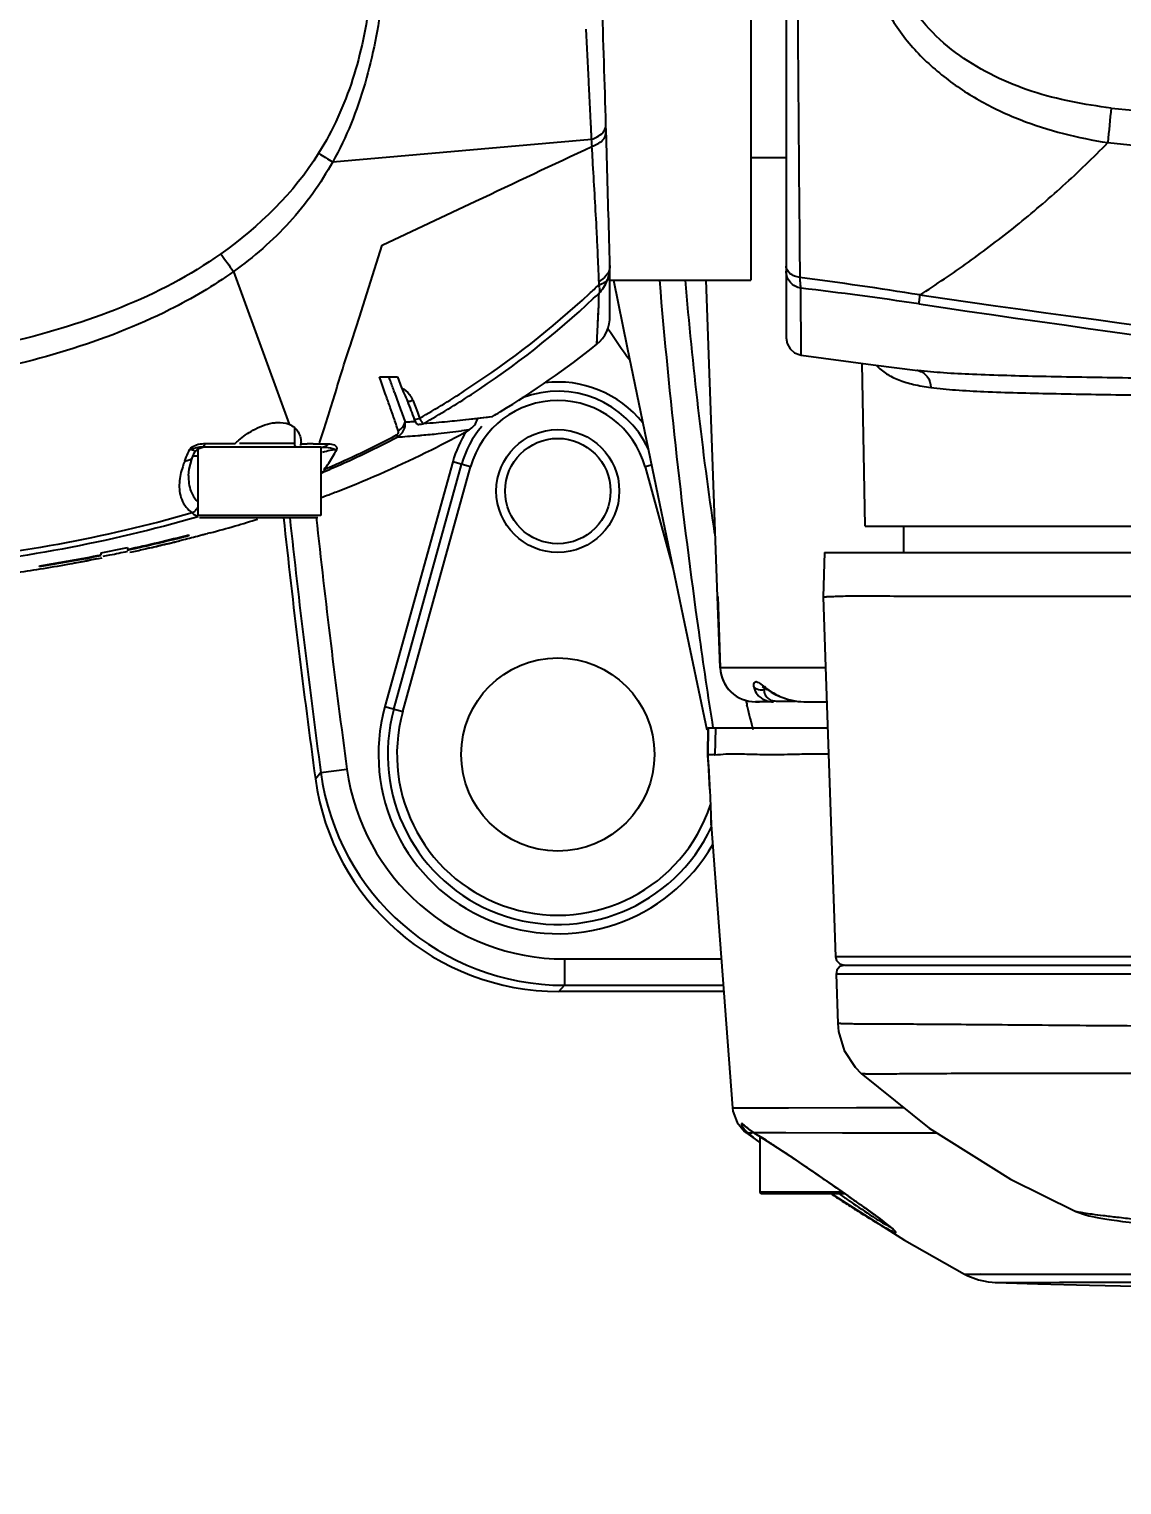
# Model space of a CAD drawing. Header units: millimetres. Extents: x 5828 to 6704, y 123 to 421.
# Drawn here: x 6600.34 to 6604.49, y 226.99 to 232.52 of the extents above; entities that cross this region are included whole.
import ezdxf

# ---------------------------------------------------------------- set-up
doc = ezdxf.new("R2010")
doc.units = ezdxf.units.MM
for name, color, linetype in [('外形图', 7, 'Continuous'), ('尺寸标注', 7, 'Continuous'), ('运动范围', 7, 'Continuous')]:
    doc.layers.add(name, color=color, linetype=linetype)
doc.styles.add('微软雅黑', font='msyh.ttc', dxfattribs={"height": 1.5})
doc.dimstyles.new('尺寸标注_1_15比例', dxfattribs={"dimtxt": 1.5, "dimasz": 1.25, "dimexe": 0.5, "dimexo": 0.4, "dimgap": 0.5, "dimtad": 1, "dimdec": 1, "dimlfac": 15, "dimdsep": 46, "dimtxsty": '微软雅黑', "dimcen": 0.09, "dimadec": 0, "dimazin": 0, "dimtp": 0.01, "dimtm": 0.01, "dimtfac": 1, "dimtdec": 1, "dimtofl": 0, "dimtmove": 0, "dimatfit": 3, "dimfxl": 1, "dimtolj": 1, "dimarcsym": 0})

# ---------------------------------------------------------------- blocks, each defined once
blk = doc.blocks.new('*D965')
at = {"layer": 'Defpoints', "color": 0}
for p in [(6560.7519, 234.3658), (6606.9481, 234.3718), (6651.9644, 234.3658), (6642.7754, 228.0485), (6600.0932, 223.893)]:
    blk.add_point(p, dxfattribs=at)
at = {"layer": '尺寸标注', "color": 0, "lineweight": -2}
blk.add_arc((6606.9821, 234.3658), 12.5355, 185.71574, 344.27495, dxfattribs=at)
at = {"layer": '尺寸标注', "color": 0}
for points in [[(6594.717, 233.1277), (6594.3009, 233.107), (6594.4466, 234.3658)], [(6619.2515, 230.922), (6618.8453, 231.0148), (6619.3268, 232.187)]]:
    blk.add_solid(points, dxfattribs=at)
at = {"layer": '尺寸标注', "color": 0, "insert": (6606.0001, 223.1523), "char_height": 1.5, "attachment_point": 5, "rotation": 354.9953, "style": '微软雅黑'}
blk.add_mtext('\\A1;+\\A1;170%%d', dxfattribs=at)

msp = doc.modelspace()

# ---------------------------------------------------------------- linework, layer by layer
at = {"layer": '外形图'}
for p, q in [((6603.2148, 237.3837), (6603.2148, 231.3479)), ((6603.0814, 237.1658), (6603.0814, 231.5658)), ((6602.5317, 232.129), (6602.5309, 232.1555)), ((6601.4936, 232.0152), (6602.4765, 232.1012)), ((6603.0814, 232.0325), (6603.2148, 232.0325)), ((6601.6814, 231.6991), (6602.0356, 231.866)), ((6601.6013, 231.4457), (6601.6814, 231.6991)), ((6601.1173, 231.5993), (6601.3284, 231.0193)), ((6602.5458, 231.4316), (6602.546, 231.6225)), ((6602.5458, 231.4437), (6602.546, 231.5781)), ((6602.546, 231.5658), (6603.0814, 231.5658)), ((6602.9101, 231.5658), (6602.9529, 230.3658)), ((6603.2724, 231.2817), (6603.271, 231.5358)), ((6602.4961, 231.3231), (6602.5033, 231.4718)), ((6602.4961, 231.3231), (6602.4969, 231.3352)), ((6603.2724, 231.2817), (6603.5453, 231.2452)), ((6603.5148, 230.6325), (6603.504, 231.2507)), ((6603.5453, 231.2452), (6603.7149, 231.2234)), ((6601.6717, 231.1991), (6601.7395, 231.1991)), ((6601.679, 231.1779), (6601.6717, 231.1991)), ((6601.7111, 231.1889), (6601.7074, 231.1991)), ((6601.7395, 231.1991), (6601.7549, 231.1578)), ((6603.7104, 231.224), (6603.7107, 231.224)), ((6603.7142, 231.2235), (6603.7125, 231.2237)), ((6601.6934, 231.1364), (6601.679, 231.1779)), ((6601.6956, 231.1302), (6601.6934, 231.1365)), ((6601.7286, 231.1398), (6601.7258, 231.1475)), ((6601.7192, 231.0625), (6601.712, 231.0832)), ((6601.7973, 231.1112), (6601.8061, 231.0881)), ((6601.8061, 231.0881), (6601.815, 231.0651)), ((6601.815, 231.0651), (6601.8238, 231.0424)), ((6601.9659, 231.0336), (6602.0979, 231.0486)), ((6602.0979, 231.0486), (6602.1, 231.0489)), ((6601.3481, 231.0063), (6601.3481, 230.9458)), ((6601.7426, 230.9958), (6601.7363, 231.0139)), ((6602.0113, 230.9979), (6601.9825, 230.9941)), ((6600.9632, 230.8967), (6600.9693, 230.9116)), ((6600.9693, 230.9116), (6600.9814, 230.9266)), ((6600.9814, 230.9325), (6600.9814, 230.6725)), ((6600.9814, 230.9266), (6601.0002, 230.9325)), ((6600.9968, 230.9325), (6600.9875, 230.9319)), ((6601.4481, 230.9325), (6600.9968, 230.9325)), ((6601.0273, 230.9448), (6601.0098, 230.9448)), ((6601.0471, 230.9448), (6601.0273, 230.9448)), ((6601.0811, 230.9449), (6601.0471, 230.9448)), ((6601.1219, 230.9449), (6601.0811, 230.9449)), ((6601.3481, 230.9458), (6601.1397, 230.9458)), ((6601.3735, 230.9451), (6601.3966, 230.9452)), ((6601.4198, 230.9452), (6601.4334, 230.9452)), ((6601.4334, 230.9452), (6601.4432, 230.9452)), ((6601.4481, 230.9325), (6601.4481, 230.6725)), ((6601.4503, 230.9325), (6601.4589, 230.9325)), ((6601.465, 230.9453), (6601.4761, 230.9453)), ((6600.9645, 230.8997), (6600.9814, 230.8997)), ((6601.4817, 230.8567), (6601.4907, 230.8607)), ((6601.4818, 230.8565), (6601.4909, 230.8605)), ((6601.9492, 230.8762), (6601.6922, 229.9473)), ((6601.726, 229.9379), (6601.983, 230.8668)), ((6601.7599, 229.9286), (6602.0169, 230.8575)), ((6602.0169, 230.8575), (6601.9492, 230.8762)), ((6602.704, 230.8643), (6602.6793, 230.8575)), ((6602.6793, 230.8575), (6602.7852, 230.4748)), ((6600.9462, 230.8243), (6600.9462, 230.8242)), ((6601.4609, 230.8475), (6601.4695, 230.8513)), ((6601.4609, 230.8475), (6601.4695, 230.8512)), ((6601.4629, 230.8401), (6601.4722, 230.8443)), ((6601.4629, 230.8401), (6601.4723, 230.8441)), ((6601.4846, 230.8497), (6601.4936, 230.8536)), ((6601.4847, 230.8495), (6601.4937, 230.8534)), ((6601.4481, 230.6725), (6600.9814, 230.6725)), ((6600.9881, 230.6658), (6601.4372, 230.6658)), ((6600.9135, 230.5777), (6600.9276, 230.5813)), ((6600.9135, 230.5778), (6600.9276, 230.5813)), ((6600.9481, 230.5997), (6600.9481, 230.597)), ((6600.9886, 230.597), (6601.0092, 230.6026)), ((6600.9886, 230.597), (6601.0007, 230.6003)), ((6601.0007, 230.6003), (6601.0188, 230.6051)), ((6601.0286, 230.6072), (6601.0188, 230.6042)), ((6601.0287, 230.6068), (6601.0188, 230.6042)), ((6601.0188, 230.6051), (6601.0188, 230.6042)), ((6603.5148, 230.6325), (6606.8148, 230.6325)), ((6603.6604, 230.6325), (6603.6604, 230.5325)), ((6600.6148, 230.5237), (6600.6148, 230.5308)), ((6600.7148, 230.5516), (6600.7148, 230.5443)), ((6600.7239, 230.5332), (6600.7325, 230.535)), ((6600.8, 230.55), (6600.7834, 230.5463)), ((6600.7834, 230.5463), (6600.798, 230.5496)), ((6600.7834, 230.5464), (6600.798, 230.5496)), ((6600.8601, 230.5639), (6600.8331, 230.5576)), ((6600.8408, 230.5594), (6600.8331, 230.5576)), ((6603.3608, 230.5325), (6603.3549, 230.3642)), ((6603.3607, 230.5325), (6610.532, 230.5325)), ((6600.3814, 230.4798), (6600.3814, 230.4822)), ((6600.4889, 230.4876), (6600.4889, 230.4884)), ((6600.5904, 230.5065), (6600.5564, 230.5004)), ((6600.6172, 230.5114), (6600.6029, 230.5086)), ((6600.6172, 230.5114), (6600.6029, 230.5086)), ((6600.6029, 230.5094), (6600.6029, 230.5086)), ((6602.9529, 230.3658), (6602.9552, 230.3658)), ((6602.9646, 230.0944), (6602.9549, 230.3658)), ((6602.9552, 230.3658), (6602.9648, 230.0944)), ((6603.3645, 230.0944), (6602.9649, 230.0944)), ((6601.6922, 229.9473), (6601.7599, 229.9286)), ((6603.0669, 229.95), (6603.066, 229.9538)), ((6603.0673, 229.9481), (6603.0669, 229.95)), ((6603.1662, 229.9658), (6603.098, 229.9658)), ((6603.0982, 229.9658), (6603.1141, 229.9658)), ((6603.1773, 229.9684), (6603.2507, 229.9684)), ((6603.2823, 229.9658), (6603.369, 229.9658)), ((6602.9084, 229.8828), (6602.9132, 229.8591)), ((6602.9173, 229.8658), (6602.9159, 229.7659)), ((6603.3725, 229.8658), (6602.9173, 229.8658)), ((6602.9184, 229.7659), (6602.92, 229.8658)), ((6602.9467, 229.8658), (6602.944, 229.7636)), ((6602.9194, 229.766), (6602.9366, 229.7658)), ((6601.4487, 229.6967), (6601.4282, 229.6725)), ((6601.4488, 229.6967), (6601.5478, 229.7102)), ((6602.9308, 229.4991), (6602.9308, 229.4992)), ((6602.9308, 229.4991), (6603.0111, 228.4239)), ((6602.3732, 228.9894), (6602.3732, 228.8894)), ((6602.3733, 228.9894), (6602.9689, 228.9894)), ((6612.513, 228.998), (6603.4025, 228.998)), ((6612.5006, 228.9305), (6603.4043, 228.9313)), ((6603.4047, 228.9314), (6603.411, 228.7446)), ((6603.4365, 228.9658), (6612.4696, 228.9658)), ((6607.4916, 228.9313), (6603.4467, 228.9313)), ((6602.3526, 228.8658), (6602.3732, 228.8894)), ((6602.9781, 228.8658), (6602.3526, 228.8658)), ((6602.3732, 228.8894), (6602.9764, 228.8894)), ((6603.4995, 228.5545), (6603.4995, 228.5545)), ((6603.0111, 228.4239), (6603.0111, 228.4239)), ((6603.0124, 228.4239), (6603.6511, 228.4249)), ((6603.0285, 228.3689), (6603.0568, 228.3348)), ((6603.0568, 228.3348), (6603.0625, 228.3302)), ((6603.0623, 228.3303), (6603.068, 228.3306)), ((6603.0623, 228.3303), (6603.1148, 228.2921)), ((6603.068, 228.3306), (6603.0752, 228.3244)), ((6603.0713, 228.3442), (6603.079, 228.3384)), ((6603.0924, 228.3296), (6603.0907, 228.3309)), ((6603.0912, 228.3304), (6603.7822, 228.329)), ((6603.0925, 228.3296), (6603.0924, 228.3296)), ((6603.0925, 228.3296), (6603.1112, 228.3181)), ((6603.1148, 228.3158), (6603.1148, 228.1058)), ((6603.3368, 228.168), (6603.3368, 228.1681)), ((6603.1148, 228.1058), (6603.4266, 228.1058)), ((6603.1214, 228.0991), (6603.4361, 228.0991)), ((6603.4313, 228.1025), (6603.4225, 228.1087)), ((6603.4256, 228.1065), (6603.4576, 228.0841)), ((6603.4362, 228.0991), (6603.4313, 228.1025)), ((6603.434, 228.0658), (6603.4391, 228.0625)), ((6603.4673, 228.0772), (6603.4542, 228.0864)), ((6603.5092, 228.0474), (6603.5066, 228.0493)), ((6604.3148, 228.0306), (6604.3147, 228.0307)), ((6603.6234, 227.9603), (6603.6238, 227.9599)), ((6603.8916, 227.7931), (6606.7863, 227.7858)), ((6604.0081, 227.7614), (6604.0081, 227.7614)), ((6604.0155, 227.7615), (6605.6313, 227.7621))]:
    msp.add_line(p, q, dxfattribs=at)
for points in [[(6602.5591, 231.5658), (6602.6115, 231.3105), (6602.7279, 230.7491), (6602.8295, 230.263), (6602.9084, 229.8828)], [(6602.4969, 231.3352), (6602.4979, 231.3504), (6602.499, 231.3717), (6602.5004, 231.399), (6602.5019, 231.4324), (6602.5033, 231.4718)], [(6603.2148, 231.3477), (6603.2186, 231.3254), (6603.2297, 231.3057), (6603.2467, 231.2908), (6603.2678, 231.2825), (6603.2724, 231.2817)], [(6601.9659, 231.0336), (6601.998, 231.0369), (6602.0254, 231.04), (6602.0483, 231.0426), (6602.0669, 231.0448), (6602.0813, 231.0465), (6602.0979, 231.0486)], [(6600.9855, 230.9314), (6600.9934, 230.9324), (6600.9968, 230.9325)], [(6600.9462, 230.8243), (6600.9487, 230.8486), (6600.9596, 230.8873), (6600.9632, 230.8967)], [(6603.355, 230.3642), (6603.3632, 230.1345), (6603.4025, 228.998)], [(6603.2084, 230.0944), (6603.0422, 230.0944), (6602.9649, 230.0944)], [(6603.1235, 230.0242), (6603.1237, 230.0241), (6603.1305, 230.02)], [(6603.1305, 230.02), (6603.1425, 230.0122), (6603.1578, 230.0026)], [(6603.1578, 230.0026), (6603.1762, 229.9925), (6603.1981, 229.9826), (6603.224, 229.9739), (6603.2542, 229.9677), (6603.2823, 229.9658)], [(6603.402, 228.998), (6603.4059, 228.9834), (6603.4182, 228.9705), (6603.4353, 228.9658)], [(6603.4365, 228.9658), (6603.4192, 228.9603), (6603.4073, 228.9464), (6603.4043, 228.9313)], [(6603.4105, 228.7446), (6603.4133, 228.714), (6603.4351, 228.6414), (6603.4762, 228.5782), (6603.4995, 228.5545)], [(6603.4994, 228.5545), (6603.7581, 228.3473), (6604.066, 228.1529), (6604.3147, 228.0307)], [(6603.0111, 228.4239), (6603.0586, 228.4243), (6603.2232, 228.4244), (6603.4821, 228.4248), (6603.6612, 228.4249)], [(6603.0111, 228.4239), (6603.0129, 228.411), (6603.0285, 228.3689)], [(6603.055, 228.3574), (6603.0549, 228.3574), (6603.0564, 228.3563), (6603.0599, 228.3535), (6603.0649, 228.3493), (6603.0713, 228.3442)], [(6603.079, 228.3384), (6603.0884, 228.3321), (6603.0924, 228.3296)], [(6603.0912, 228.3304), (6603.2141, 228.3301), (6603.4292, 228.3296), (6603.732, 228.3291), (6603.787, 228.329)], [(6603.1112, 228.3181), (6603.1603, 228.2867), (6603.2208, 228.2467), (6603.2899, 228.2001), (6603.3368, 228.168)], [(6603.3368, 228.168), (6603.3507, 228.1585), (6603.39, 228.1313), (6603.4256, 228.1065)], [(6603.386, 228.0991), (6603.6636, 227.9219), (6603.8921, 227.7931)], [(6603.4576, 228.0841), (6603.4862, 228.0638), (6603.5118, 228.0456), (6603.5344, 228.0293), (6603.5541, 228.0149), (6603.5713, 228.0022), (6603.5859, 227.9911), (6603.5983, 227.9815), (6603.6082, 227.9736), (6603.6156, 227.9674), (6603.6206, 227.963), (6603.6234, 227.9603)], [(6604.3146, 228.0307), (6604.3215, 228.0278), (6604.3476, 228.0187), (6604.3642, 228.0143), (6604.3772, 228.0113), (6604.3894, 228.0089), (6604.4022, 228.0065), (6604.4163, 228.0041), (6604.4321, 228.0015), (6604.4498, 227.9988), (6604.4696, 227.9959), (6604.4916, 227.9928), (6604.5162, 227.9895), (6604.5435, 227.9859), (6604.5738, 227.9822), (6604.6074, 227.9781), (6604.6444, 227.9738), (6604.6885, 227.969)], [(6603.8922, 227.7931), (6603.9531, 227.7933), (6604.105, 227.7932)], [(6603.8922, 227.7931), (6603.9046, 227.7869), (6603.9249, 227.7783), (6603.9449, 227.7717), (6603.964, 227.7669), (6603.982, 227.7638), (6603.9974, 227.7621), (6604.0077, 227.7615), (6604.009, 227.7614)], [(6604.0082, 227.7614), (6604.0819, 227.7616), (6604.2525, 227.7617), (6604.5024, 227.7619), (6604.8164, 227.7619), (6605.1974, 227.762), (6605.5948, 227.7621)], [(6604.0089, 227.7614), (6604.1702, 227.7564), (6604.3658, 227.7509), (6604.5431, 227.7466), (6604.7115, 227.7429), (6604.8953, 227.7394), (6605.1103, 227.7357), (6605.3508, 227.7321)], [(6604.105, 227.7932), (6604.6247, 227.7923), (6604.9801, 227.7909), (6605.3923, 227.7895), (6605.8431, 227.7884), (6606.3216, 227.787)]]:
    msp.add_lwpolyline(points, dxfattribs=at)
for centre, radius in [((6602.3481, 230.7658), 0.2333), ((6602.3481, 230.7658), 0.2), ((6602.3481, 229.7658), 0.3667)]:
    msp.add_circle(centre, radius, dxfattribs=at)
for centre, radius, start, end in [((7226.2744, 237.1958), 623.033, 180.3981139, 180.5168051), ((6500.6743, 229.2034), 101.8994, 1.66018, 1.928478), ((6586.9627, 231.4208), 15.5288, 2.71427, 2.91054), ((6614.4045, 231.1933), 10.0087, 174.11215, 174.86756), ((6610.1473, 286.9761), 55.0519, 264.05832, 269.59382), ((6591.5414, 231.6378), 10.9449, 2.42661, 2.71494), ((6602.497, 232.154), 0.0339, 354.7512, 2.6485), ((6595.5447, 231.7166), 6.9425, 2.95501, 3.17598), ((6609.7552, 284.1415), 52.3239, 264.16517, 270.00716), ((6603.8573, 235.9192), 4.5638, 238.0232, 238.8067), ((6605.2474, 234.6291), 5.1222, 215.3385, 216.263), ((6592.0865, 231.1977), 10.4242, 2.00243, 2.59531), ((6602.407, 231.6165), 0.139, 338.2202, 342.0374), ((6602.4024, 231.6176), 0.1437, 342.1497, 357.8608), ((6602.3996, 231.6177), 0.1465, 357.8877, 1.9402), ((6601.5832, 218.3653), 13.3177, 80.75844, 82.73775), ((6600.1, 234.0657), 3.4805, 312.8802, 313.6552), ((6602.4823, 231.6298), 0.0847, 283.9347, 288.0744), ((6602.4556, 231.6546), 0.1047, 297.7262, 301.7728), ((6601.5955, 217.2218), 14.4117, 81.52802, 83.32356), ((6600.1053, 234.0617), 3.474, 303.1903, 312.8617), ((6600.2255, 233.8912), 3.291, 303.0515, 313.3404), ((6600.2726, 233.8373), 3.2195, 313.3888, 313.8941), ((6593.9212, 231.7662), 8.5872, 358.03528, 358.33878), ((6612.8541, 292.4418), 61.6462, 261.477886, 264.237058), ((6613.5389, 299.313), 68.5099, 261.761648, 266.931843), ((6602.4126, 231.427), 0.1333, 308.8225, 2), ((6606.9481, 234.3658), 5.3244, 214.0639, 215.6398), ((6600.3741, 233.9656), 3.3891, 301.192, 308.7652), ((6603.7034, 231.1681), 0.0563, 78.3168, 82.5485), ((6627.2436, 240.2598), 27.096, 199.66874, 199.79701), ((6600.0756, 234.1071), 3.5282, 301.4532, 303.1897), ((6600.1734, 233.9685), 3.3842, 301.2864, 303.0775), ((6602.3481, 230.7658), 0.3788, 24.7642, 110.9651), ((6602.3481, 230.7658), 0.4139, 38.7752, 96.9005), ((6624.2438, 239.1801), 23.9078, 199.79718, 199.93702), ((6633.6373, 243.0846), 34.0371, 200.60466, 200.7281), ((6601.7358, 231.0875), 0.0658, 21.0946, 24.2727), ((6600.054, 234.1424), 3.5696, 299.7213, 301.453), ((6600.1492, 234.0085), 3.431, 299.5019, 301.2857), ((6602.3481, 230.7658), 0.3437, 15.466, 164.534), ((6601.4539, 235.9376), 4.9198, 273.6701, 273.8753), ((6601.4651, 235.7734), 4.7552, 273.8749, 274.1509), ((6601.9311, 231.0865), 0.116, 202.3454, 204.7565), ((6601.4167, 236.5796), 5.5733, 274.343, 274.836), ((6601.4733, 235.906), 4.8972, 274.841, 275.3382), ((6601.4868, 235.7578), 4.7484, 275.3414, 275.7907), ((6601.9789, 231.0562), 0.0667, 299.0824, 345.3173), ((6600.2765, 234.121), 3.5726, 300.6912, 301.2406), ((6599.995, 234.2771), 3.7298, 293.6448, 297.8239), ((6600.0244, 234.2384), 3.6901, 293.4636, 297.6848), ((6601.4285, 235.6001), 4.6398, 273.8357, 274.7976), ((6601.4544, 235.2867), 4.3254, 274.8022, 275.0059), ((6601.4906, 234.8861), 3.9231, 274.9898, 275.9108), ((6600.1736, 234.3035), 3.7821, 296.6193, 299.0721), ((6601.5298, 234.5026), 3.5376, 275.9194, 277.3516), ((6602.3481, 230.7658), 0.4139, 146.8476, 164.534), ((6602.3481, 230.7658), 0.3788, 139.6893, 164.534), ((6597.2241, 232.3996), 4.0076, 337.9328, 338.3928), ((6600.8553, 231.4316), 0.5165, 280.5704, 281.4088), ((6601.3614, 230.9458), 0.0133, 180, 225), ((6601.4076, 222.8426), 8.1025, 89.91333, 90.0775), ((6601.14, 231.104), 0.4107, 325.5692, 333.9264), ((6600.0266, 234.6043), 4.1169, 291.1834, 296.5718), ((6597.2825, 232.376), 3.9446, 337.6995, 337.9323), ((6600.9414, 230.9056), 0.0235, 325.0404, 337.7508), ((6601.1154, 231.1204), 0.4403, 321.6882, 325.6203), ((6599.912, 234.4618), 3.9322, 293.3339, 293.5297), ((6601.0011, 231.692), 0.969, 297.5121, 298.4594), ((6599.9402, 234.4272), 3.8969, 293.1504, 293.3483), ((6599.8891, 234.9492), 4.4882, 290.3378, 290.5783), ((6599.9087, 234.8972), 4.4326, 290.5774, 291.2368), ((6599.6487, 235.6936), 5.2707, 285.1786, 286.2518), ((6599.7063, 235.4957), 5.0645, 286.2524, 287.2714), ((6635.7757, 234.3658), 34.6667, 186.12829, 187.78071), ((6635.7757, 234.3658), 34.643, 186.13117, 187.74575), ((6635.7757, 234.3658), 34.5431, 186.14983, 187.74568), ((6599.5391, 236.0195), 5.5999, 282.1192, 284.573), ((6599.5341, 236.0577), 5.6408, 282.0817, 284.5172), ((6599.5767, 235.9531), 5.539, 284.1161, 284.7672), ((6599.3696, 236.841), 6.4388, 279.04127, 281.15038), ((6599.4576, 236.3375), 5.9209, 281.26994, 282.2584), ((6599.4224, 236.6028), 6.2019, 281.15431, 281.40022), ((6599.4443, 236.4946), 6.0915, 281.39904, 282.03808), ((6599.7222, 235.2338), 4.8061, 282.1341, 282.7563), ((6599.7566, 235.0838), 4.6522, 282.9355, 283.7589), ((6599.7498, 235.2039), 4.771, 282.7165, 283.1241), ((6599.7924, 235.0218), 4.5839, 283.4689, 283.8145), ((6599.7913, 234.9419), 4.5062, 283.7594, 284.421), ((6599.8066, 234.9638), 4.5242, 283.8144, 284.164), ((6599.282, 237.4156), 7.0323, 278.20822, 279.00948), ((6599.3673, 236.8682), 6.4684, 279.01985, 281.11912), ((6599.3184, 237.1868), 6.8006, 279.00906, 279.91122), ((6599.3677, 236.9031), 6.5119, 279.91431, 280.93445), ((6598.8983, 239.6727), 9.321, 279.8709, 280.08327), ((6598.7861, 240.3025), 9.9608, 280.08421, 280.23737), ((6600.8005, 229.3455), 1.1799, 99.8722, 100.258), ((6603.0981, 230.0992), 0.1334, 182.0721, 270.0306), ((6603.1593, 230.036), 0.0685, 223.875, 225.9898), ((6603.1596, 230.0364), 0.0691, 225.9888, 227.3773), ((6603.1647, 230.0086), 0.0332, 174.9033, 180.0376), ((6603.4661, 230.4634), 0.5532, 233.0299, 233.4649), ((6602.3481, 229.7658), 0.6806, 164.534, 329.8848), ((6602.3481, 229.7658), 0.6455, 164.534, 334.7756), ((6602.3481, 229.7658), 0.6104, 164.534, 341.6893), ((6609.4436, 231.4249), 6.545, 192.84859, 192.98938), ((6608.4151, 231.1829), 5.4885, 193.0011, 193.9433), ((6602.3732, 229.8224), 0.933, 187.7452, 270.0006), ((6602.3732, 229.8224), 0.833, 187.7376, 270.0087), ((6602.3525, 229.7987), 0.9329, 187.7716, 270.0097), ((6598.2472, 229.3897), 4.6852, 1.9309, 2.9704), ((6599.5539, 229.4327), 3.3777, 1.4499, 1.9484), ((6605.5035, 229.6395), 2.5767, 182.7466, 182.9822), ((6603.1167, 228.3926), 0.0786, 215.0196, 215.9304), ((6603.1213, 228.3959), 0.0842, 215.9513, 218.8404), ((6603.2192, 228.5315), 0.2384, 229.8348, 232.0697), ((6603.6153, 228.9577), 0.8323, 229.5443, 230.1573), ((6602.7565, 227.7654), 0.6567, 58.8762, 59.3632), ((6601.2867, 225.4271), 3.4187, 57.0813, 57.5709), ((6604.2993, 229.7996), 1.9171, 231.5664, 231.8072), ((6600.1157, 223.6224), 5.57, 56.5815, 57.059), ((6599.1739, 222.1933), 7.2815, 56.4458, 56.58945), ((6598.8555, 221.7136), 7.8572, 56.00663, 56.44401), ((6598.6761, 221.4479), 8.1778, 55.8712, 56.0056), ((6603.1214, 228.1058), 0.00667, 180, 270), ((6606.2958, 232.4485), 5.2343, 236.2046, 236.4912), ((6606.5661, 232.5745), 5.474, 234.852, 235.097), ((6598.7478, 221.395), 8.1808, 54.8791, 55.03302), ((6606.0956, 232.1458), 4.8714, 236.4892, 236.881), ((6607.2066, 233.4903), 6.5915, 235.08597, 235.22396), ((6605.8933, 231.8358), 4.5012, 236.9593, 237.1732), ((6606.6786, 232.7299), 5.6658, 235.2236, 235.3882), ((6598.9591, 221.6937), 7.815, 54.41596, 54.76941), ((6602.083, 226.0058), 2.4901, 53.2689, 53.5675), ((6603.1534, 227.4094), 0.7249, 51.1258, 51.7242), ((6603.2986, 227.5892), 0.4938, 50.1387, 51.1486)]:
    msp.add_arc(centre, radius, start, end, dxfattribs=at)
for points, knots in [([(6603.5014, 232.9409), (6603.5034, 232.8836), (6603.5184, 232.7688), (6603.58, 232.6064), (6603.6769, 232.4624), (6603.8017, 232.3422), (6603.9453, 232.2459), (6604.1017, 232.1723), (6604.2662, 232.1196), (6604.3791, 232.0973), (6604.4359, 232.0886)], [0, 0, 0, 0, 0.124946, 0.24988, 0.374777, 0.499765, 0.624781, 0.749816, 0.8749, 1, 1, 1, 1]), ([(6604.4489, 232.2199), (6604.398, 232.2264), (6604.2966, 232.2417), (6604.1472, 232.2796), (6604.0044, 232.3376), (6603.871, 232.4153), (6603.7535, 232.5161), (6603.6612, 232.6407), (6603.6042, 232.7854), (6603.5937, 232.8884), (6603.5938, 232.9396)], [0, 0, 0, 0, 0.125089, 0.250085, 0.37517, 0.500245, 0.625285, 0.75022, 0.87511, 1, 1, 1, 1]), ([(6601.6353, 232.6325), (6601.6218, 232.53), (6601.5803, 232.3265), (6601.495, 232.1355), (6601.4404, 232.0479)], [0, 0, 0, 0, 0.500316, 1, 1, 1, 1]), ([(6601.6805, 232.6325), (6601.6669, 232.5253), (6601.6271, 232.3121), (6601.5459, 232.1096), (6601.4936, 232.0152)], [0, 0, 0, 0, 0.500403, 1, 1, 1, 1]), ([(6602.4688, 232.2599), (6602.4678, 232.2807), (6602.4631, 232.3672), (6602.4587, 232.4537), (6602.456, 232.5194)], [0, 0, 0, 0, 0.239822, 1, 1, 1, 1]), ([(6602.4765, 232.1012), (6602.4839, 232.1035), (6602.5068, 232.1125), (6602.5292, 232.1335), (6602.5308, 232.1509)], [0, 0, 0, 0, 0.307667, 1, 1, 1, 1]), ([(6602.478, 232.0745), (6602.4926, 232.0792), (6602.5178, 232.0908), (6602.5322, 232.1175), (6602.5317, 232.129)], [0, 0, 0, 0, 0.572708, 1, 1, 1, 1]), ([(6602.546, 231.6225), (6602.5449, 231.6627), (6602.5401, 231.8315), (6602.5354, 232.0003), (6602.5317, 232.129)], [0, 0, 0, 0, 0.237828, 1, 1, 1, 1]), ([(6603.722, 231.5101), (6603.7848, 231.5499), (6603.9094, 231.6343), (6604.091, 231.7722), (6604.268, 231.9233), (6604.3807, 232.0321), (6604.4359, 232.0886)], [0, 0, 0, 0, 0.242126, 0.489919, 0.742709, 1, 1, 1, 1]), ([(6601.4936, 232.0152), (6601.4481, 231.9329), (6601.3375, 231.7781), (6601.1937, 231.6543), (6601.1173, 231.5993)], [0, 0, 0, 0, 0.499645, 1, 1, 1, 1]), ([(6602.5, 231.6698), (6602.4988, 231.6968), (6602.4933, 231.809), (6602.4866, 231.9211), (6602.4817, 232.0062)], [0, 0, 0, 0, 0.241352, 1, 1, 1, 1]), ([(6601.0689, 231.6663), (6600.8359, 231.5007), (6600.4184, 231.3509), (6599.8563, 231.2463), (6599.5703, 231.2124), (6599.4271, 231.1991)], [0, 0, 0, 0, 0.498573, 0.749265, 1, 1, 1, 1]), ([(6601.1173, 231.5993), (6601.0411, 231.5446), (6600.7168, 231.3537), (6600.349, 231.2523), (6600.0733, 231.1991)], [0, 0, 0, 0, 0.250383, 1, 1, 1, 1]), ([(6602.546, 231.6226), (6602.5465, 231.6118), (6602.5393, 231.5881), (6602.5213, 231.5721), (6602.5108, 231.5656)], [0, 0, 0, 0, 0.466533, 1, 1, 1, 1]), ([(6602.5392, 231.5737), (6602.5365, 231.5673), (6602.5296, 231.5597), (6602.5215, 231.5549), (6602.5191, 231.5536)], [0, 0, 0, 0, 0.723994, 1, 1, 1, 1]), ([(6603.2667, 231.5762), (6603.2597, 231.5772), (6603.2463, 231.5808), (6603.2294, 231.5906), (6603.2177, 231.6039), (6603.2148, 231.6148), (6603.2148, 231.6199)], [0, 0, 0, 0, 0.292757, 0.558361, 0.791082, 1, 1, 1, 1]), ([(6603.271, 231.5358), (6603.2559, 231.5381), (6603.2265, 231.5536), (6603.2148, 231.5849), (6603.2148, 231.6)], [0, 0, 0, 0, 0.503956, 1, 1, 1, 1]), ([(6603.2667, 231.5762), (6603.267, 231.5677), (6603.2678, 231.5542), (6603.2693, 231.5406), (6603.271, 231.5358)], [0, 0, 0, 0, 0.624333, 1, 1, 1, 1]), ([(6602.5027, 231.5476), (6602.5036, 231.5449), (6602.5061, 231.5362), (6602.5074, 231.5266), (6602.5058, 231.5204)], [0, 0, 0, 0, 0.304523, 1, 1, 1, 1]), ([(6602.5058, 231.5204), (6602.5057, 231.5199), (6602.5054, 231.5188), (6602.505, 231.5178), (6602.5048, 231.5173)], [0, 0, 0, 0, 0.51008, 1, 1, 1, 1]), ([(6602.9383, 229.8662), (6602.9192, 229.9873), (6602.8352, 230.5517), (6602.7726, 231.1193), (6602.735, 231.5657)], [0, 0, 0, 0, 0.214808, 1, 1, 1, 1]), ([(6602.9444, 230.6031), (6602.9201, 230.762), (6602.8791, 231.0825), (6602.8468, 231.404), (6602.8323, 231.5657)], [0, 0, 0, 0, 0.497461, 1, 1, 1, 1]), ([(6603.722, 231.5101), (6603.7212, 231.503), (6603.7199, 231.4918), (6603.7188, 231.4804), (6603.7187, 231.4763)], [0, 0, 0, 0, 0.630287, 1, 1, 1, 1]), ([(6601.5221, 231.1992), (6601.5345, 231.2397), (6601.5626, 231.3214), (6601.5882, 231.4038), (6601.6013, 231.4457)], [0, 0, 0, 0, 0.491389, 1, 1, 1, 1]), ([(6603.558, 231.2424), (6603.569, 231.2305), (6603.5953, 231.2089), (6603.6434, 231.1854), (6603.7005, 231.1689), (6603.7417, 231.1619), (6603.7637, 231.159)], [0, 0, 0, 0, 0.214536, 0.446118, 0.705811, 1, 1, 1, 1]), ([(6601.4431, 230.9454), (6601.4495, 230.9657), (6601.4762, 231.0502), (6601.503, 231.1346), (6601.5221, 231.1992)], [0, 0, 0, 0, 0.240046, 1, 1, 1, 1]), ([(6603.7148, 231.2233), (6603.7284, 231.2204), (6603.7548, 231.2033), (6603.7638, 231.1737), (6603.7637, 231.159)], [0, 0, 0, 0, 0.487518, 1, 1, 1, 1]), ([(6606.5476, 231.0943), (6606.3958, 231.1066), (6606.097, 231.1297), (6605.6586, 231.1571), (6605.2423, 231.1763), (6604.8558, 231.1883), (6604.5057, 231.195), (6604.1985, 231.1995), (6603.9719, 231.2058), (6603.8161, 231.2134), (6603.7471, 231.2193), (6603.7149, 231.2234)], [0, 0, 0, 0, 0.161082, 0.31692, 0.464652, 0.601811, 0.725962, 0.835007, 0.926818, 0.965704, 1, 1, 1, 1]), ([(6603.7637, 231.159), (6603.795, 231.1549), (6603.8623, 231.1486), (6604.0146, 231.1407), (6604.2365, 231.1352), (6604.5378, 231.1303), (6604.8818, 231.1238), (6605.2622, 231.112), (6605.8224, 231.0856), (6606.2545, 231.0544), (6606.5489, 231.0296)], [0, 0, 0, 0, 0.033917, 0.07265, 0.164037, 0.272709, 0.396787, 0.53409, 0.682175, 1, 1, 1, 1]), ([(6601.265, 231.0241), (6601.2708, 231.0251), (6601.2919, 231.0274), (6601.3141, 231.0252), (6601.3284, 231.0193)], [0, 0, 0, 0, 0.275835, 1, 1, 1, 1]), ([(6601.7389, 230.9707), (6601.7489, 230.9763), (6601.766, 230.9933), (6601.7699, 231.0169), (6601.7689, 231.0279)], [0, 0, 0, 0, 0.511306, 1, 1, 1, 1]), ([(6601.7426, 230.9958), (6601.746, 230.9975), (6601.7579, 231.0049), (6601.767, 231.0177), (6601.7689, 231.0279)], [0, 0, 0, 0, 0.268714, 1, 1, 1, 1]), ([(6601.8034, 231.0377), (6601.8046, 231.0347), (6601.8078, 231.0269), (6601.8148, 231.0174), (6601.8205, 231.0179)], [0, 0, 0, 0, 0.362811, 1, 1, 1, 1]), ([(6601.8257, 231.0379), (6601.8266, 231.036), (6601.8295, 231.0305), (6601.8331, 231.0244), (6601.837, 231.0228)], [0, 0, 0, 0, 0.340278, 1, 1, 1, 1]), ([(6601.837, 231.0228), (6601.8373, 231.0227), (6601.8378, 231.0225), (6601.8384, 231.0224), (6601.8387, 231.0224)], [0, 0, 0, 0, 0.515744, 1, 1, 1, 1]), ([(6601.1219, 230.9449), (6601.1268, 230.9497), (6601.148, 230.9691), (6601.1717, 230.9859), (6601.1908, 230.9965)], [0, 0, 0, 0, 0.239215, 1, 1, 1, 1]), ([(6601.3488, 231.0067), (6601.3528, 231.0032), (6601.3669, 230.9878), (6601.3729, 230.9662), (6601.3734, 230.9509)], [0, 0, 0, 0, 0.257369, 1, 1, 1, 1]), ([(6601.7359, 230.9786), (6601.7393, 230.9804), (6601.7445, 230.9861), (6601.7435, 230.9932), (6601.7426, 230.9958)], [0, 0, 0, 0, 0.581623, 1, 1, 1, 1]), ([(6601.7385, 230.9722), (6601.7386, 230.9719), (6601.7387, 230.9714), (6601.7389, 230.9709), (6601.7389, 230.9707)], [0, 0, 0, 0, 0.604303, 1, 1, 1, 1]), ([(6600.9501, 230.9239), (6600.9529, 230.9238), (6600.9594, 230.9233), (6600.9677, 230.9211), (6600.9694, 230.9173)], [0, 0, 0, 0, 0.404563, 1, 1, 1, 1]), ([(6600.9694, 230.9173), (6600.9698, 230.9165), (6600.9702, 230.9145), (6600.9697, 230.9126), (6600.9693, 230.9116)], [0, 0, 0, 0, 0.490039, 1, 1, 1, 1]), ([(6601.3735, 230.9451), (6601.3735, 230.9461), (6601.3735, 230.948), (6601.3735, 230.9499), (6601.3734, 230.9508)], [0, 0, 0, 0, 0.503311, 1, 1, 1, 1]), ([(6601.4548, 230.913), (6601.4575, 230.9139), (6601.4694, 230.9178), (6601.4817, 230.921), (6601.4913, 230.9223)], [0, 0, 0, 0, 0.226667, 1, 1, 1, 1]), ([(6601.4761, 230.9453), (6601.475, 230.9434), (6601.4711, 230.9373), (6601.464, 230.9325), (6601.4589, 230.9325)], [0, 0, 0, 0, 0.301023, 1, 1, 1, 1]), ([(6600.9321, 230.8791), (6600.9292, 230.8722), (6600.9194, 230.8458), (6600.913, 230.818), (6600.9116, 230.7973)], [0, 0, 0, 0, 0.265065, 1, 1, 1, 1]), ([(6601.4609, 230.8475), (6601.4612, 230.8466), (6601.4619, 230.8442), (6601.463, 230.8417), (6601.4629, 230.8401)], [0, 0, 0, 0, 0.375471, 1, 1, 1, 1]), ([(6600.9116, 230.7973), (6600.9102, 230.7757), (6600.9146, 230.7311), (6600.9433, 230.6952), (6600.9607, 230.6827)], [0, 0, 0, 0, 0.501336, 1, 1, 1, 1]), ([(6600.9825, 230.6681), (6600.6431, 230.5692), (6599.9425, 230.4449), (6599.235, 230.4144), (6598.8813, 230.4134)], [0, 0, 0, 0, 0.499868, 1, 1, 1, 1]), ([(6600.9607, 230.6827), (6600.6248, 230.5857), (6599.9311, 230.4659), (6599.2313, 230.4366), (6598.8814, 230.4352)], [0, 0, 0, 0, 0.499829, 1, 1, 1, 1]), ([(6606.548, 230.3627), (6606.3343, 230.365), (6605.9183, 230.368), (6605.4078, 230.3656), (6605.0216, 230.3649), (6604.7545, 230.365), (6604.5056, 230.3657), (6604.277, 230.366), (6604.0706, 230.3657), (6603.8881, 230.3652), (6603.7311, 230.365), (6603.6167, 230.3659), (6603.5389, 230.3667), (6603.491, 230.3669), (6603.4504, 230.3665), (6603.4169, 230.3655), (6603.391, 230.3644), (6603.3737, 230.3636), (6603.364, 230.3633), (6603.359, 230.3633), (6603.3569, 230.3636), (6603.355, 230.3638), (6603.3551, 230.3641)], [0, 0, 0, 0, 0.200792, 0.390766, 0.479699, 0.563598, 0.641758, 0.713539, 0.778352, 0.835664, 0.884996, 0.92592, 0.943124, 0.958115, 0.970862, 0.981339, 0.989516, 0.99536, 0.997397, 0.998843, 0.999703, 1, 1, 1, 1]), ([(6602.9646, 230.0944), (6602.9658, 230.0611), (6602.9954, 229.9929), (6603.0647, 229.9658), (6603.098, 229.9658)], [0, 0, 0, 0, 0.499986, 1, 1, 1, 1]), ([(6603.0927, 230.0218), (6603.0923, 230.0244), (6603.0919, 230.0293), (6603.0927, 230.0358), (6603.0954, 230.0412), (6603.1011, 230.0429), (6603.1076, 230.0405), (6603.1185, 230.0333), (6603.127, 230.0263), (6603.1334, 230.0215)], [0, 0, 0, 0, 0.123052, 0.227946, 0.30997, 0.384764, 0.484598, 0.624773, 1, 1, 1, 1]), ([(6603.0927, 230.0218), (6603.0932, 230.0189), (6603.0963, 230.0067), (6603.1032, 229.9954), (6603.1099, 229.9885)], [0, 0, 0, 0, 0.236089, 1, 1, 1, 1]), ([(6603.1129, 229.9856), (6603.1171, 229.9817), (6603.1235, 229.9771), (6603.1304, 229.9737), (6603.1323, 229.9728)], [0, 0, 0, 0, 0.738801, 1, 1, 1, 1]), ([(6603.1323, 229.9728), (6603.1348, 229.9717), (6603.1456, 229.9676), (6603.1573, 229.9658), (6603.1662, 229.9658)], [0, 0, 0, 0, 0.23547, 1, 1, 1, 1]), ([(6603.1368, 230.0189), (6603.139, 230.0173), (6603.1486, 230.0103), (6603.1584, 230.0038), (6603.1662, 229.9992)], [0, 0, 0, 0, 0.235835, 1, 1, 1, 1]), ([(6603.1377, 229.9878), (6603.1387, 229.9863), (6603.1431, 229.9804), (6603.1492, 229.9759), (6603.1542, 229.9734)], [0, 0, 0, 0, 0.237764, 1, 1, 1, 1]), ([(6603.1662, 229.9992), (6603.1742, 229.9945), (6603.2101, 229.9757), (6603.2511, 229.9658), (6603.2823, 229.9658)], [0, 0, 0, 0, 0.229286, 1, 1, 1, 1]), ([(6602.9159, 229.7659), (6602.9164, 229.7548), (6602.9186, 229.7326), (6602.9208, 229.6992), (6602.9221, 229.6658), (6602.9234, 229.6436), (6602.924, 229.6325)], [0, 0, 0, 0, 0.249998, 0.49998, 0.750001, 1, 1, 1, 1]), ([(6602.926, 229.6325), (6602.9249, 229.6547), (6602.9234, 229.6881), (6602.9209, 229.7326), (6602.9189, 229.7548), (6602.9184, 229.7659)], [0, 0, 0, 0, 0.500012, 0.75, 1, 1, 1, 1]), ([(6603.3732, 229.7666), (6603.3464, 229.7668), (6603.2953, 229.7669), (6603.2124, 229.7646), (6603.1302, 229.7637), (6603.0524, 229.7668), (6602.9921, 229.7678), (6602.9581, 229.7637), (6602.944, 229.7636)], [0, 0, 0, 0, 0.187386, 0.357404, 0.579395, 0.761202, 0.901795, 1, 1, 1, 1]), ([(6602.9308, 229.4992), (6602.9313, 229.5008), (6602.9303, 229.5073), (6602.9307, 229.5136), (6602.9306, 229.5182)], [0, 0, 0, 0, 0.271676, 1, 1, 1, 1]), ([(6602.9304, 229.5054), (6602.9304, 229.5045), (6602.9305, 229.503), (6602.9305, 229.5009), (6602.9308, 229.5), (6602.9307, 229.4991), (6602.9308, 229.4991)], [0, 0, 0, 0, 0.43542, 0.748486, 0.936674, 1, 1, 1, 1]), ([(6606.0991, 228.7268), (6605.9138, 228.7276), (6605.5561, 228.7291), (6605.0435, 228.7316), (6604.6469, 228.7338), (6604.3594, 228.7359), (6604.1697, 228.7375), (6603.999, 228.739), (6603.8483, 228.7402), (6603.7189, 228.7411), (6603.6248, 228.7416), (6603.561, 228.7418), (6603.5219, 228.742), (6603.4887, 228.7422), (6603.4616, 228.7425), (6603.4427, 228.7429), (6603.4306, 228.7433), (6603.4237, 228.7435), (6603.4185, 228.7439), (6603.4144, 228.744), (6603.4126, 228.7445), (6603.4111, 228.7443), (6603.411, 228.7446)], [0, 0, 0, 0, 0.206778, 0.399255, 0.572045, 0.649396, 0.720097, 0.783757, 0.839943, 0.888221, 0.928189, 0.944936, 0.959481, 0.971814, 0.981925, 0.989805, 0.992906, 0.995447, 0.997427, 0.998846, 0.999703, 1, 1, 1, 1]), ([(6603.4996, 228.5545), (6603.5007, 228.5541), (6603.5054, 228.5545), (6603.515, 228.5535), (6603.5311, 228.5535), (6603.5531, 228.5533), (6603.5811, 228.5534), (6603.6304, 228.5537), (6603.7069, 228.5544), (6603.8161, 228.5551), (6603.948, 228.5556), (6604.1018, 228.5558), (6604.347, 228.556), (6604.6983, 228.5562), (6605.1665, 228.5571), (6605.6866, 228.5576), (6606.0492, 228.5579), (6606.2367, 228.5581)], [0, 0, 0, 0, 0.001336, 0.004939, 0.01078, 0.018827, 0.029066, 0.041492, 0.072876, 0.112859, 0.161178, 0.217501, 0.281382, 0.429917, 0.602607, 0.794487, 1, 1, 1, 1]), ([(6603.046, 228.3646), (6603.0444, 228.3646), (6603.0459, 228.3582), (6603.0483, 228.354), (6603.0509, 228.3496), (6603.0524, 228.3475)], [0, 0, 0, 0, 0.265438, 0.584847, 1, 1, 1, 1]), ([(6603.0528, 228.3602), (6603.0515, 228.3614), (6603.0494, 228.363), (6603.047, 228.3646), (6603.046, 228.3646)], [0, 0, 0, 0, 0.649424, 1, 1, 1, 1]), ([(6603.0654, 228.3493), (6603.0642, 228.3504), (6603.06, 228.354), (6603.0559, 228.3577), (6603.0528, 228.3602)], [0, 0, 0, 0, 0.288085, 1, 1, 1, 1]), ([(6603.0557, 228.3431), (6603.0565, 228.3421), (6603.0603, 228.3376), (6603.0645, 228.3335), (6603.0679, 228.3305)], [0, 0, 0, 0, 0.233757, 1, 1, 1, 1]), ([(6603.0913, 228.3305), (6603.0896, 228.3316), (6603.0832, 228.3356), (6603.077, 228.3401), (6603.0726, 228.3435)], [0, 0, 0, 0, 0.263497, 1, 1, 1, 1]), ([(6603.082, 228.3186), (6603.0839, 228.317), (6603.0924, 228.31), (6603.101, 228.3031), (6603.1076, 228.2978)], [0, 0, 0, 0, 0.229667, 1, 1, 1, 1]), ([(6603.1199, 228.3127), (6603.1178, 228.314), (6603.1098, 228.3191), (6603.1019, 228.324), (6603.096, 228.3276)], [0, 0, 0, 0, 0.26859, 1, 1, 1, 1]), ([(6603.3367, 228.168), (6603.3186, 228.1804), (6603.2945, 228.1969), (6603.2703, 228.2133), (6603.2644, 228.2173)], [0, 0, 0, 0, 0.752398, 1, 1, 1, 1]), ([(6603.4225, 228.1087), (6603.4155, 228.1136), (6603.3869, 228.1334), (6603.3583, 228.1531), (6603.3367, 228.168)], [0, 0, 0, 0, 0.247112, 1, 1, 1, 1]), ([(6603.4532, 228.0534), (6603.4647, 228.0459), (6603.5057, 228.0198), (6603.5471, 227.9943), (6603.5774, 227.9769)], [0, 0, 0, 0, 0.28139, 1, 1, 1, 1]), ([(6603.4604, 228.0668), (6603.4878, 228.048), (6603.5346, 228.0165), (6603.5824, 227.9862), (6603.6028, 227.9752)], [0, 0, 0, 0, 0.58892, 1, 1, 1, 1]), ([(6603.5618, 228.0093), (6603.5578, 228.0123), (6603.5403, 228.0251), (6603.5227, 228.0377), (6603.5092, 228.0474)], [0, 0, 0, 0, 0.233365, 1, 1, 1, 1]), ([(6603.6024, 227.9784), (6603.6002, 227.9802), (6603.5902, 227.988), (6603.5801, 227.9956), (6603.5723, 228.0015)], [0, 0, 0, 0, 0.22415, 1, 1, 1, 1]), ([(6604.6892, 227.9862), (6604.6375, 227.9908), (6604.5649, 227.9977), (6604.4749, 228.0076), (6604.4225, 228.0138), (6604.3805, 228.0193), (6604.349, 228.0237), (6604.3284, 228.0275), (6604.3181, 228.0293), (6604.3149, 228.0306)], [0, 0, 0, 0, 0.412823, 0.580109, 0.720377, 0.832984, 0.917295, 0.972858, 1, 1, 1, 1]), ([(6603.5774, 227.9769), (6603.5806, 227.975), (6603.592, 227.9686), (6603.6034, 227.9624), (6603.6116, 227.9582)], [0, 0, 0, 0, 0.29149, 1, 1, 1, 1]), ([(6603.6028, 227.9752), (6603.6037, 227.9747), (6603.6069, 227.973), (6603.6102, 227.9713), (6603.6126, 227.9702)], [0, 0, 0, 0, 0.284764, 1, 1, 1, 1]), ([(6603.6116, 227.9582), (6603.6158, 227.9561), (6603.6214, 227.9532), (6603.6276, 227.9514), (6603.6305, 227.9503), (6603.6318, 227.9521), (6603.6298, 227.9543), (6603.6275, 227.9573), (6603.625, 227.9596), (6603.6235, 227.9609)], [0, 0, 0, 0, 0.414276, 0.539034, 0.608508, 0.64154, 0.707407, 0.826566, 1, 1, 1, 1]), ([(6603.6235, 227.9609), (6603.6229, 227.9615), (6603.6201, 227.9639), (6603.6173, 227.9664), (6603.6151, 227.9682)], [0, 0, 0, 0, 0.221962, 1, 1, 1, 1])]:
    msp.add_open_spline(points, degree=3, knots=knots, dxfattribs=at)
for points in [[(6602.4715, 232.2093), (6602.4706, 232.2262), (6602.4697, 232.2431), (6602.4688, 232.2599)], [(6602.0356, 231.866), (6602.1829, 231.9357), (6602.3304, 232.005), (6602.4779, 232.0744)], [(6602.4817, 232.0062), (6602.4804, 232.0289), (6602.4792, 232.0517), (6602.4779, 232.0744)], [(6601.4404, 232.0479), (6601.3465, 231.8973), (6601.2136, 231.7691), (6601.0689, 231.6663)], [(6602.5041, 231.5545), (6602.5038, 231.5522), (6602.5033, 231.5498), (6602.5027, 231.5476)], [(6602.5043, 231.562), (6602.5044, 231.5595), (6602.5043, 231.557), (6602.5041, 231.5545)], [(6602.5048, 231.5173), (6602.5182, 231.5308), (6602.529, 231.5473), (6602.5361, 231.565)], [(6602.5191, 231.5536), (6602.5157, 231.5519), (6602.5122, 231.5504), (6602.5085, 231.5493)], [(6601.7259, 231.1474), (6601.7209, 231.1612), (6601.716, 231.175), (6601.7111, 231.1889)], [(6601.7549, 231.1578), (6601.7578, 231.1499), (6601.7615, 231.1423), (6601.7651, 231.1347)], [(6601.7549, 231.1578), (6601.7663, 231.151), (6601.7768, 231.1422), (6601.7851, 231.1318)], [(6601.7651, 231.1347), (6601.7695, 231.1254), (6601.7739, 231.116), (6601.7775, 231.1063)], [(6601.7851, 231.1318), (6601.7894, 231.1266), (6601.7931, 231.1207), (6601.7958, 231.1145)], [(6601.712, 231.0832), (6601.7065, 231.0988), (6601.701, 231.1145), (6601.6956, 231.1302)], [(6601.7775, 231.1063), (6601.7843, 231.1062), (6601.7912, 231.108), (6601.7972, 231.1112)], [(6601.1908, 230.9965), (6601.2138, 231.0094), (6601.2389, 231.0199), (6601.265, 231.0241)], [(6601.7363, 231.0139), (6601.7306, 231.0301), (6601.7249, 231.0463), (6601.7192, 231.0625)], [(6601.8238, 231.0424), (6601.8176, 231.0392), (6601.8104, 231.0374), (6601.8034, 231.0377)], [(6601.8387, 231.0224), (6601.8334, 231.0191), (6601.8267, 231.0175), (6601.8205, 231.0179)], [(6601.3284, 231.0193), (6601.3358, 231.0163), (6601.3428, 231.012), (6601.3488, 231.0067)], [(6601.7359, 230.9786), (6601.7368, 230.9765), (6601.7377, 230.9744), (6601.7385, 230.9722)], [(6600.9596, 230.932), (6600.9561, 230.9298), (6600.9528, 230.9271), (6600.9501, 230.9239)], [(6600.9661, 230.9272), (6600.9633, 230.9265), (6600.9604, 230.9259), (6600.9575, 230.9253)], [(6601.0098, 230.9448), (6600.9925, 230.9448), (6600.9742, 230.9413), (6600.9596, 230.932)], [(6600.9876, 230.9319), (6600.9803, 230.931), (6600.9733, 230.9289), (6600.9661, 230.9272)], [(6600.9968, 230.9325), (6601.0004, 230.9325), (6601.0038, 230.9353), (6601.0059, 230.9381)], [(6601.0059, 230.9381), (6601.0075, 230.9402), (6601.0087, 230.9425), (6601.0098, 230.9448)], [(6601.3729, 230.9381), (6601.3733, 230.9404), (6601.3734, 230.9428), (6601.3735, 230.9451)], [(6601.4431, 230.9454), (6601.4504, 230.9454), (6601.4577, 230.9453), (6601.465, 230.9453)], [(6601.4589, 230.9325), (6601.4709, 230.9325), (6601.483, 230.9304), (6601.4944, 230.9268)], [(6601.4761, 230.9453), (6601.4804, 230.9453), (6601.4847, 230.945), (6601.4889, 230.9442)], [(6601.4889, 230.9442), (6601.4961, 230.9428), (6601.5047, 230.9398), (6601.508, 230.9333)], [(6601.4913, 230.9223), (6601.4971, 230.9232), (6601.503, 230.9238), (6601.5089, 230.9235)], [(6601.4944, 230.9268), (6601.4992, 230.9253), (6601.504, 230.9236), (6601.5089, 230.9235)], [(6601.508, 230.9333), (6601.5095, 230.9304), (6601.5097, 230.9267), (6601.5089, 230.9235)], [(6600.949, 230.8827), (6600.9438, 230.8804), (6600.9379, 230.8793), (6600.9321, 230.8791)], [(6600.9607, 230.8921), (6600.9579, 230.888), (6600.9536, 230.8848), (6600.949, 230.8827)], [(6600.9462, 230.8242), (6600.9459, 230.8042), (6600.9485, 230.7835), (6600.9558, 230.7648)], [(6601.4482, 230.84), (6601.453, 230.8388), (6601.4582, 230.8387), (6601.4629, 230.8401)], [(6600.9558, 230.7648), (6600.9612, 230.7511), (6600.9692, 230.738), (6600.9795, 230.7274)], [(6600.969, 230.6884), (6600.9664, 230.6863), (6600.9636, 230.6843), (6600.9607, 230.6827)], [(6600.9816, 230.7036), (6600.9783, 230.6979), (6600.974, 230.6927), (6600.969, 230.6884)], [(6600.9607, 230.6827), (6600.9661, 230.6768), (6600.9736, 230.6722), (6600.9814, 230.671)], [(6603.1037, 230.013), (6603.0995, 230.0151), (6603.0956, 230.0181), (6603.0927, 230.0218)], [(6603.1316, 230.0116), (6603.1229, 230.0083), (6603.112, 230.0088), (6603.1037, 230.013)], [(6603.1314, 230.0086), (6603.1314, 230.0013), (6603.1338, 229.9938), (6603.1377, 229.9878)], [(6603.1316, 230.0116), (6603.1318, 230.0139), (6603.1322, 230.0162), (6603.1331, 230.0184)], [(6603.1331, 230.0184), (6603.134, 230.0208), (6603.1355, 230.0234), (6603.1378, 230.0246)], [(6603.1542, 229.9734), (6603.158, 229.9716), (6603.1621, 229.9703), (6603.1662, 229.9695)], [(6603.1662, 229.9695), (6603.1699, 229.9688), (6603.1736, 229.9684), (6603.1773, 229.9684)], [(6602.944, 229.7636), (6602.9414, 229.7636), (6602.939, 229.7649), (6602.9365, 229.7658)], [(6603.0546, 228.3572), (6603.0512, 228.3588), (6603.0481, 228.3614), (6603.046, 228.3646)], [(6603.0762, 228.3274), (6603.0733, 228.3277), (6603.0703, 228.3288), (6603.0679, 228.3305)], [(6603.0896, 228.3311), (6603.0858, 228.3284), (6603.0808, 228.3269), (6603.0762, 228.3274)]]:
    msp.add_open_spline(points, degree=3, dxfattribs=at)
at = {"layer": '运动范围', "color": 0}
msp.add_arc((6606.9481, 234.3658), 36.38, 10, 350, dxfattribs=at)

# ---------------------------------------------------------------- dimensions: what is measured, and where the dimension line sits
at = {"layer": '尺寸标注'}
dim = msp.add_angular_dim_2l(base=(6600.0932, 223.893), line1=((6560.7519, 234.3658), (6651.9644, 234.3658)), line2=((6642.7754, 228.0485), (6606.9481, 234.3718)), text='\\A1;+<>', dimstyle='尺寸标注_1_15比例', override={"dimtxsty": '微软雅黑'}, dxfattribs=at)
dim.commit()
dim.dimension.update_dxf_attribs({"geometry": '*D965', "text_midpoint": (6605.8885, 221.8781), "dimtype": 162})

doc.saveas('drawing.dxf')
